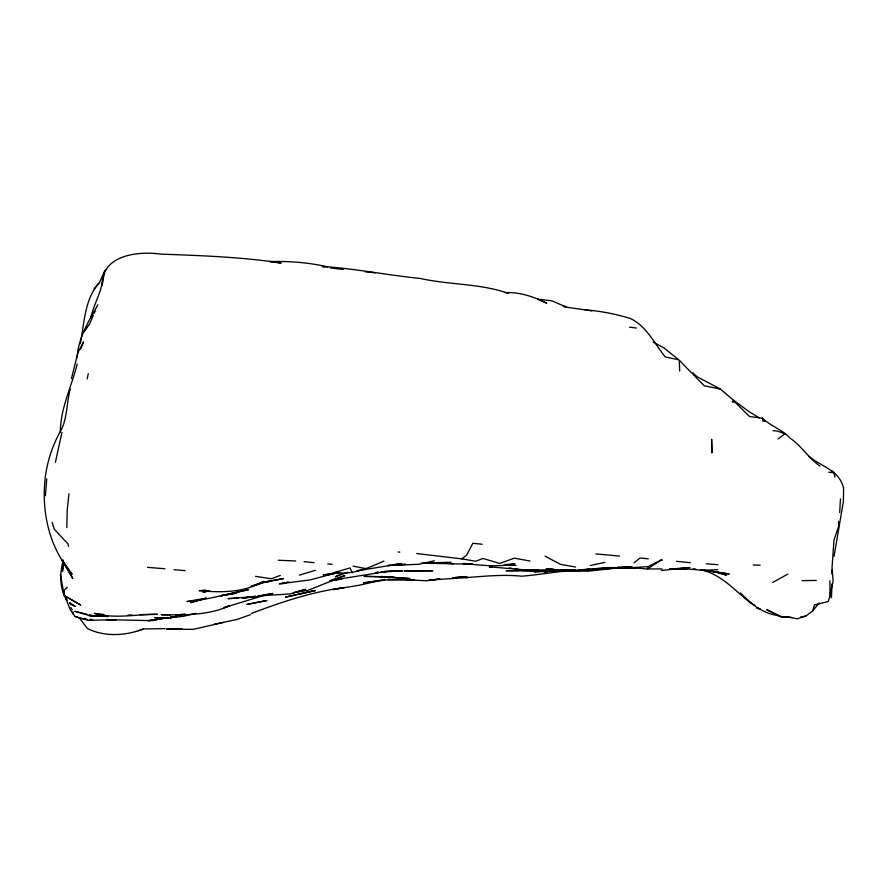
<?xml version="1.0" encoding="UTF-8"?>
<svg xmlns="http://www.w3.org/2000/svg" width="888" height="888" viewBox="0 0 888 888"><rect width="100%" height="100%" fill="white"/><g stroke="black" fill="none" stroke-linecap="round" stroke-linejoin="round"><path stroke-width="1.33" d="M791.708 617.449L781.174 616.816L766.921 609.767L781.174 616.816L786.169 616.605L797.124 618.836L805.76 616.106L812.642 611.011L814.385 604.994L828.293 601.476L830.047 595.659L829.892 580.752M80.297 343.667C84.36 323.598 84.46 299.4 98.823 283.383M63.248 560.184L63.303 568.542L63.481 561.893M66.811 527.627L67.21 510.212L68.953 493.806M832.112 583.76L831.412 597.624L830.047 595.659M839.704 512.465L840.448 498.856M63.203 560.694L62.493 571.506L63.548 562.049M45.421 495.704L46.731 478.865M60.351 432.356C60.34 408.136 71.562 386.935 77.201 363.991M270.718 261.694L281.13 263.026C241.225 256.943 200.821 255.578 160.584 254.112C137.429 250.882 101.587 255.189 102.098 285.115M77.156 357.553C78.144 337.962 88.722 321.167 97.891 304.795M834.065 556.221L843.356 501.687L843.6 488.256C839.282 469.752 821.755 467.132 809.001 456.377M55.345 462.47L61.927 432.545M70.196 389.066C66.334 403.618 67.61 420.324 59.307 433.244C51.171 448.706 46.043 465.601 44.7 483.05C42.08 515.54 50.494 549.206 72.117 574.192L61.638 559.407L72.805 578.554L63.77 562.47L63.814 563.569M102.142 285.037L104.773 270.729L106.194 269.575M87.202 378.921L88.267 373.593M66.7 600.332C59.54 588.722 59.452 573.193 63.348 560.461M830.058 593.795L833.111 581.485L832.023 567.621L833.987 539.982L838.705 526.34L838.483 521.289M102.708 280.886C100.522 293.784 93.662 305.072 90.754 317.715M63.803 595.337L80.475 604.928L63.803 595.337L64.38 590.032L67.288 587.234M662.481 560.139L661.16 559.995L648.229 566.555L647.596 568.964L622.51 567.01M71.44 378.51L78.033 352.392L83.583 341.813L80.619 349.073M93.329 315.296L89.61 323.909L83.439 332.412L87.29 327.095M94.084 313.431L95.249 311.122M104.773 270.729L99.578 282.34L94.106 288.822M812.642 611.011L819.125 602.985M759.251 417.882L748.273 411.1L733.699 400.366L732.189 401.887L735.175 402.353L749.45 416.505L762.459 418.181C770.329 426.04 782.217 429.426 789.954 438.05C801.509 445.787 808.591 458.219 819.99 466.145M634.065 562.792L640.115 557.986L648.307 558.83M778.099 438.983L784.925 433.766L777.266 431.002L773.048 430.68M416.716 553.535L461.771 558.874L466.566 555.289L472.849 543.278L482.206 544.266M661.16 559.995L647.596 568.964L662.093 568.919M772.726 582.495L787.823 574.07M341.492 573.837L335.231 576.8L347.963 572.227M383.949 561.061C368.909 567.488 353.391 575.324 336.497 572.394M280.253 575.424L271.373 578.765L255.533 576.345M165.113 628.615L143.601 628.959C125.841 635.741 104.851 637.218 87.446 628.515L79.232 617.859M499.966 563.336L514.285 558.175L530.014 561.016M329.881 580.563L344.822 575.613L307.981 590.354L293.273 592.718L305.45 589.388L290.565 593.883L258.364 595.959M250.361 614.729L236.907 619.502L214.13 624.242M224.142 607.57L230.003 605.583C208.747 615.517 184.327 615.04 161.339 614.718L170.474 614.807M138.251 630.702L143.223 629.037M224.198 607.57L266.833 594.527M166.067 617.726L152.114 620.679L106.493 619.658L116.228 619.602L88.134 620.379L75.069 616.427L70.041 609.323L65.867 598.523M299.367 575.124L315.484 570.263M206.382 598.024L190.776 602.608L206.038 598.168M334.066 572.582L350.039 567.932L352.303 572.727M287.568 582.206L282.306 583.671L288.678 581.984M167.444 617.504L163.98 618.403L167.932 617.582M223.499 622.433L193.384 629.315L166.567 629.303L182.051 629.137M414.53 579.886L388.001 579.487L401.254 579.487L386.413 579.92L363.614 582.872L384.804 579.476L359.729 585.125L333.078 589.554L344.433 587.579C312.287 591.652 281.329 602.108 251.315 613.464M196.037 613.286L183.239 616.372L168.92 617.793L154.679 617.682L161.594 617.604M208.269 590.997L203.008 592.24L209.69 590.842M283.294 582.972L279.398 583.882L310.267 579.875L338.65 572.272L325.685 575.246L339.172 572.538L323.254 574.947L338.883 572.616M328.205 574.303L337.14 572.238M315.351 590.509L285.747 597.058L315.351 590.509L299.811 594.005M434.376 560.772L418.825 564.28L387.723 565.545L390.232 565.179M589.388 568.653L575.346 571.017L561.227 570.596L563.802 570.551M590.287 565.523L604.983 562.348M248.662 597.136L228.027 598.634L238.361 598.09M371.339 582.051L373.071 581.729M262.815 582.428L283.272 578.632L267.188 581.562L251.082 586.424L263.958 581.363C244.045 592.662 221.256 592.74 199.156 590.687L205.783 590.087M201.953 598.889L186.98 601.553C207.992 599.9 227.95 593.517 248.551 589.699L220.823 595.859L236.497 593.184L221.267 595.615M168.698 617.637L148.263 620.679L168.043 617.604M171.262 617.193L173.815 616.749M175.336 616.805L168.92 617.793L176.546 616.816M179.132 616.372L181.718 615.917M262.615 582.595L270.352 581.285L262.404 582.373M330.059 580.996L341.88 578.998L332.967 580.019M800.71 616.894L805.76 616.106M170.474 617.182L173.016 616.794M179.187 616.205L181.751 615.817M392.751 564.812L401.554 563.547L356.876 570.873L366.045 568.631L353.013 566.133M255.544 596.359L242.246 597.89M258.242 595.981L272.871 593.45L257.886 596.447L242.935 598.101L255.788 596.325M170.696 617.238L174.681 616.683M375.813 572.627L378.466 572.294M381.107 571.961L390.365 570.795L402.941 570.795L380.952 572.105M184.97 613.997L175.857 615.118L179.609 614.896M165.39 617.626L158.519 618.448L172.672 617.493M170.885 616.971L173.626 616.638M333.155 580.008L387.013 571.428L382.007 571.972M378.244 572.383L375.746 572.66L378.366 572.383M598.19 568.808L575.147 570.773L616.35 568.12L602.885 568.442L635.786 567.865M661.305 570.507L689.954 567.521L669.452 569.153M544.399 572.538L547.03 572.283M465.978 576.601L452.414 577.833L466.877 576.545M505.094 292.663C519.591 291.941 533.977 296.714 546.797 303.23L537.695 299.156L551.837 300.843L566.167 306.971L563.603 306.626M504.484 564.635L514.962 563.78C497.746 567.476 480.186 565.101 462.87 563.469M539.837 571.373L534.354 571.817L588.522 570.274C565.945 569.463 544.022 574.436 521.744 576.201C503.119 574.303 484.493 576.245 466.011 577.611M543.944 571.051L553.446 570.551M563.68 569.696L555.766 569.652M467.776 577.555L429.159 580.042L440.004 579.043L426.595 580.752L399.778 579.453M553.124 569.53L546.497 569.219L575.546 570.906L604.495 567.621L633.666 567.576L648.229 566.555M398.867 564.801L405.661 564.346L397.802 564.746M572.804 570.507L546.964 571.262L534.032 570.274M451.204 562.226L421.611 563.081M618.647 567.909L602.275 568.387M717.571 569.641L703.285 570.34L688.91 569.119L669.763 569.375M128.083 615.095L132.101 614.94M140.138 614.618L157.387 614.33C136.375 614.13 115.085 619.169 94.394 613.397L103.929 614.474M566.899 570.529L588.378 571.206L615.329 568.142L601.975 568.498L627.705 567.887M615.506 568.253L628.804 567.865M179.964 629.204L182.24 629.137M269.419 261.516C288.933 261.105 308.68 262.415 327.705 266.922M636.618 567.587L631.268 567.676L636.396 567.71M534.354 570.018L538.239 569.952M519.047 570.54L506.149 570.751L533.71 570.862L521.678 570.551M802.086 580.641L816.239 580.441M166.567 629.303L179.498 629.148M323.432 266.511C355.855 268.731 387.912 275.225 420.346 278.466C449.483 284.993 480.086 283.339 508.48 293.417M519.014 570.14L532.911 570.04L518.648 569.596L532.733 570.185L522.41 569.663M489.488 566.877L492.074 566.888M534.01 570.185L546.731 570.263L532.412 570.584L489.31 566.799L491.941 566.833M452.403 563.858L472.416 564.113L463.614 563.458M503.896 565.157L516.028 565.345M618.092 567.055L632.434 567.421L623.598 567.01M322.289 266.766L324.997 266.844M423.254 563.303L453.135 563.68L446.597 563.436M753.191 564.968L760.084 565.201M669.885 569.197L686.513 568.786L669.807 569.219M437.44 563.103L443.978 563.336M534.332 570.085L538.172 570.229M534.21 570.085L538.084 570.229M278.288 560.25L295.771 560.972M622.677 566.999L633.666 567.576M619.524 556.077L595.826 553.912M764.934 421.278L762.87 421.112L762.459 418.181M706.293 563.802L717.97 564.724M676.534 561.327L690.387 562.692M398.113 551.981L399.855 552.125M147.541 567.343L164.902 568.764M828.748 472.25L834.054 472.694L834.875 476.978M327.772 563.936L332.023 564.291M585.081 309.879C600.532 310.955 615.728 314.075 630.491 318.514C646.742 326.418 654.434 343.578 665.256 356.965L678.565 359.751M174.026 569.685L185.093 570.662M365.39 271.861L375.469 272.783M85.77 618.969L80.297 618.448L75.069 616.427M89.866 619.347L92.596 619.613M693.228 568.82L695.77 569.064M591.941 310.878L566.6 307.204M304.051 561.638L314.041 562.67M563.536 306.293L566.089 306.571M330.547 267.976L343.168 269.453M629.548 327.173L636.496 328.016M702.031 570.118L729.215 573.959L700.932 569.674M733.699 400.366L720.412 389.088L697.18 376.778L693.04 373.204L691.608 372.971L679.309 360.239L679.675 371.106M461.771 558.874L475.846 561.272L482.983 558.441L499.145 563.292M509.246 567.887L511.899 568.331M514.552 568.786L518.548 569.474M575.624 567.044L560.539 564.368L545.021 556.177M779.253 615.728C747.374 612.198 732.311 576.479 701.065 569.874M709.49 571.006L720.89 573.049L713.552 571.406M720.412 389.088L704.262 385.758L693.206 374.603L693.04 373.204M86.813 614.23L74.781 611.288L88.967 615.517L93.506 615.861L89.488 614.885M713.608 571.506L726.406 575.158L714.851 571.45M760.05 609.046L756.565 607.725L760.017 609.101M84.36 618.326L87.601 619.602M653.135 342.002L663.891 347.918L678.41 359.451M70.463 603.429L75.214 606.504L69.519 602.719L71.129 605.094M754.8 605.416L749.494 601.953L740.47 592.918M831.934 470.829L834.054 472.694M744.044 596.769L751.137 603.107M70.829 607.481L72.25 609.767M65.734 597.779L66.977 600.11M52.159 522.41L54.312 529.315L68.043 543.967L68.509 546.342M60.384 574.436L63.67 592.729M72.938 612.032L73.138 614.274M831.978 569.985L832.023 574.125M711.91 452.714L711.61 439.172L711.899 452.758M266.678 600.566L247.008 604.384L266.678 600.566M365.967 576.268L364.113 576.445L393.628 577.078L365.967 576.268M381.485 576.534L380.675 576.59L409.945 578.554L381.485 576.534M575.579 569.907L560.95 570.385L546.275 568.642L561.016 570.307L575.579 569.907M419.369 570.74L404.473 570.962L432.745 570.795L419.369 570.74M107.77 616.494L88.967 615.517L107.77 616.494"/></g></svg>
